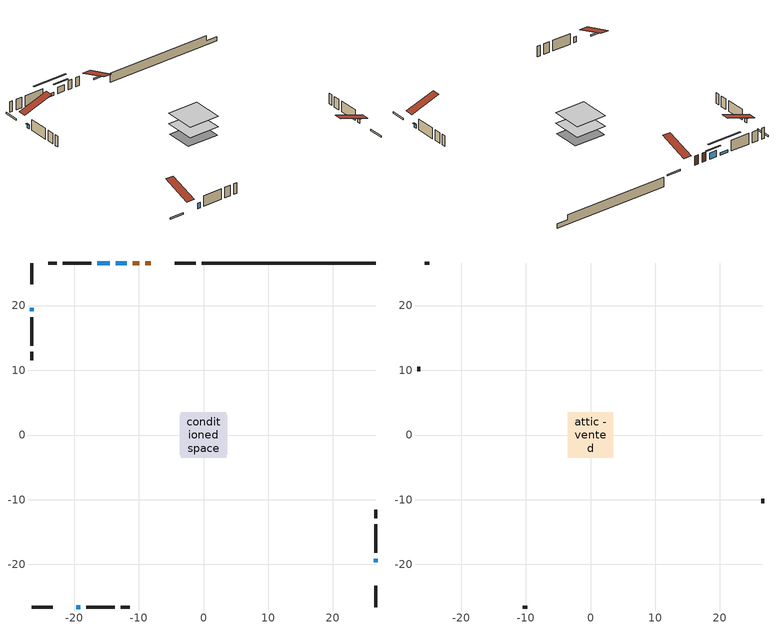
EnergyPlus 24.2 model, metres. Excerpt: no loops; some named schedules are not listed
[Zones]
conditioned space
 floor adiabatic (AdiabaticFloorConstruction): -3.49,-3.49 -3.49,3.49 3.49,3.49 3.49,-3.49 z0.79
 floor foundation (Slab1 construction): -3.66,-3.05 -3.66,3.05 3.66,3.05 3.66,-3.05 z-1.34
 wall outside (RimJoist1 construction): -1.18,26.57 -4.46,26.57 / -26.57,-26.57 -23.29,-26.57 / -26.57,26.57 -26.57,23.29 / 26.57,-26.57 26.57,-23.29 z0.79:1.09
 wall outside (AdiabaticWallConstruction 1): -8.11,26.57 -9.02,26.57 / -9.95,26.57 -10.91,26.57 z0.79:2.82
 wall outside (AdiabaticWallConstruction): 26.57,-19.64 26.57,-19.1 / -26.57,19.64 -26.57,19.1 z0.79:1.65; -11.84,26.57 -13.56,26.57 z0.79:2.24; -19.64,-26.57 -19.01,-26.57 z0.79:2.01; -14.49,26.57 -16.42,26.57 z0.79:1.4
 wall outside (Wall1 construction): -17.35,26.57 -21.72,26.57 / -18.08,-26.57 -13.72,-26.57 / -26.57,18.18 -26.57,13.81 / 26.57,-18.18 26.57,-13.81 z0.79:3.23
 wall outside (Wall2 construction): -22.64,26.57 -24.02,26.57 / -12.79,-26.57 -11.42,-26.57 / -26.57,12.88 -26.57,11.51 / 26.57,-12.88 26.57,-11.51 z0.79:3.23
 wall foundation (FoundationWall1 construction): -0.25,26.57,-1.34 -0.25,26.57,0.79 23.89,26.57,0.79 23.89,26.57,-0.37 26.57,26.57,-0.37 26.57,26.57,-1.34
 window (WindowConstruction): 26.57,-19.64 26.57,-19.1 z0.79:1.65
 window (WindowConstruction 1): -11.84,26.57 -13.56,26.57 z0.79:2.24
 window (WindowConstruction 2): -26.57,19.64 -26.57,19.1 z0.79:1.65
 window (WindowConstruction 3): -19.64,-26.57 -19.01,-26.57 z0.79:2.01
 window (WindowConstruction 4): -14.49,26.57 -16.42,26.57 z0.79:1.4
 door (Door): -8.11,26.57 -9.02,26.57 z0.79:2.82
 door (Door 1): -9.95,26.57 -10.91,26.57 z0.79:2.82
 ceiling adiabatic (AdiabaticFloorConstruction): 3.49,-3.49 3.49,3.49 -3.49,3.49 -3.49,-3.49 z0.79
attic - vented
 floor to conditioned space (Floor1 construction Reversed): -3.49,-3.49 -3.49,3.49 3.49,3.49 3.49,-3.49 z3.23
 wall outside (Wall3 construction): -24.95,26.57 -25.65,26.57 / -10.49,-26.57 -9.79,-26.57 / -26.57,10.58 -26.57,9.88 / 26.57,-10.58 26.57,-9.88 z0.79:3.23
 roof outside (Roof1 construction): -7.19,26.57,3.23 -7.19,19.77,5.5 -5.39,19.77,5.5 -5.39,26.57,3.23; -20.57,-26.57,3.23 -20.57,-19.77,5.5 -22.36,-19.77,5.5 -22.36,-26.57,3.23; -26.57,20.57,3.23 -19.77,20.57,5.5 -19.77,22.36,5.5 -26.57,22.36,3.23; 26.57,-20.57,3.23 19.77,-20.57,5.5 19.77,-22.36,5.5 26.57,-22.36,3.23
shading: 26.57,-19.03 26.57,-19.72 26.87,-19.72 26.87,-19.03 z1.73; -14.47,26.57 -10.93,26.57 -10.93,26.87 -14.47,26.87 z3.15; -26.57,19.03 -26.57,19.72 -26.87,19.72 -26.87,19.03 z1.73; -19.47,26.57 -11.44,26.57 -11.44,26.87 -19.47,26.87 z4.45
[Building]
Building 1: Terrain=Suburbs
[Site:Location]
Halifax Intl AP_NS: Latitude {deg}=44.88; Longitude {deg}=-63.51; Time Zone {hr}=-4; Elevation {m}=145; Keep Site Location Information=Yes
[Site:GroundTemperature:Shallow]
3.15511, 1.33576, 1.19006, 2.05344, 5.51939, 8.9692, 11.96, 13.8546, 14.0156, 12.4746, 9.56009, 6.2161
[Site:WaterMainsTemperature]
Calculation Method=Schedule; Temperature Schedule=mains temperature schedule
[Material] Roughness=Rough; Thermal Absorptance=0.9
Name | Thickness {m} | Conductivity {W/m-K} | Density {kg/m3} | Specific Heat {J/kg-K} | Solar Absorptance | Visible Absorptance
asphalt or fiberglass shingles | 0.00635 | 0.162714 | 1121.4 | 1465.45 | 0.4 | 0.4
ceiling loosefill ins | 0.0846667 | 0.0480833 | 16.02 | 1046.75 | 0.7 | 0.7
ceiling stud and cavity | 0.1397 | 0.0853088 | 65.682 | 1177.47 | 0.7 | 0.7
concrete 4.0 in. | 0.1016 | 1.803125 | 2242.8 | 837.4 | 0.7 | 0.7
concrete 8.0 in. | 0.2032 | 1.803125 | 2242.8 | 837.4 | 0.7 | 0.7
door material | 0.04445 | 0.053851 | 512.64 | 1214.23 | 0.7 | 0.7
exterior vertical ins | 0.00223267 | 0.029427 | 32.04 | 1214.23 | 0.7 | 0.7
floor covering | 0.0127 | 0.0433444 | 54.468 | 1339.84 | 0.6 | 0.6
floor rigid ins; wall rigid ins 1 | 0.512978 | 0.029427 | 32.04 | 1214.23 | 0.7 | 0.7
floor stud and cavity | 0.1397 | 1.75129 | 37.0049 | 1207.88 | 0.7 | 0.7
furniture material conditioned space 1 | 0.1524 | 0.115458 | 640.8 | 1214.23 | 0.6 | 0.6
gypsum board | 0.0127 | 0.160291 | 801 | 837.4 | 0.6 | 0.6
gypsum board 1 | 0.0127 | 0.160291 | 801 | 837.4 | 0.7 | 0.7
osb sheathing 0.5 in. | 0.0127 | 0.115458 | 512.64 | 1214.23 | 0.7 | 0.7
osb sheathing 0.75 in. | 0.01905 | 0.115458 | 512.64 | 1214.23 | 0.7 | 0.7
osb sheathing 2.0 in. | 0.0508 | 0.115458 | 512.64 | 1214.23 | 0.7 | 0.7
rim joist stud and cavity | 0.0508 | 0.0307379 | 125.044 | 1163.47 | 0.6 | 0.6
wall rigid ins | 0.051816 | 0.029427 | 32.04 | 1214.23 | 0.7 | 0.7
wall stud and cavity | 0.1397 | 0.197362 | 139.0536 | 1170.24 | 0.7 | 0.7
wall stud and cavity 1 | 0.1397 | 0.101456 | 139.0536 | 1170.24 | 0.7 | 0.7
wall stud and cavity 2 | 0.0889 | 6.1454 | 50.32683 | 1063.81 | 0.6 | 0.6
wall stud and cavity 3 | 0.0889 | 0.380278 | 52.3479 | 1209.89 | 0.7 | 0.7
wall stud and cavity 4 | 0.0889 | 0.391764 | 83.0341 | 1211.67 | 0.7 | 0.7
wood siding | 0.0254 | 0.102417 | 544.68 | 1172.36 | 0.4 | 0.4
wood siding 1 | 0.00254 | 0.102417 | 544.68 | 1172.36 | 0.4 | 0.4
wood siding 2; wood siding 3; wood siding 4 | 0.0254 | 0.102417 | 544.68 | 1172.36 | 0.7 | 0.7
[WindowMaterial:SimpleGlazingSystem]
Name | U-Factor {W/m2-K} | Solar Heat Gain Coefficient
WindowMaterial | 2.6732 | 0.44
WindowMaterial 1 | 2.67036 | 0.55
WindowMaterial 2 | 2.97187 | 0.54
WindowMaterial 3 | 2.6732 | 0.47
[Construction]
AdiabaticFloorConstruction: floor stud and cavity, floor rigid ins, osb sheathing 0.75 in., floor covering
AdiabaticWallConstruction: wood siding 3, wall rigid ins 1, wall stud and cavity 3, gypsum board
AdiabaticWallConstruction 1: wood siding 4, wall rigid ins 1, wall stud and cavity 3, gypsum board
Door; Door 1: door material
Floor1 construction Reversed: gypsum board, ceiling stud and cavity, ceiling loosefill ins
FoundationWall1 construction: concrete 8.0 in., gypsum board 1
furniture construction conditioned space 1: furniture material conditioned space 1
PartitionWallConstruction: gypsum board, wall stud and cavity 4, gypsum board
RimJoist1 construction: wood siding 2, osb sheathing 2.0 in., rim joist stud and cavity
Roof1 construction: asphalt or fiberglass shingles
Slab1 construction: concrete 4.0 in.
Wall1 construction: wood siding, wall rigid ins, osb sheathing 0.5 in., wall stud and cavity, gypsum board
Wall2 construction: wood siding, osb sheathing 0.5 in., wall stud and cavity 1, gypsum board
Wall3 construction: wood siding 1, wall stud and cavity 2
WindowConstruction; WindowConstruction 2: WindowMaterial
WindowConstruction 1: WindowMaterial 1
WindowConstruction 3: WindowMaterial 2
WindowConstruction 4: WindowMaterial 3
[Zone] Multiplier=1; Part of Total Floor Area=Yes
Name | Volume {m3}
attic - vented | 17.9506
conditioned space | 209.7
[Space]
Name | Zone | Volume {m3}
attic - vented 1 | attic - vented | 17.9506
conditioned space 1 | conditioned space | 209.7
[ZoneInfiltration:EffectiveLeakageArea]
infil attic - vented 1: Zone or Space=attic - vented 1; Schedule=Always On Discrete; Effective Air Leakage Area {cm2}=1746.99; Stack Coefficient=0.000327228; Wind Coefficient=1.22221e-05
[ZoneMixing]
whole house fan mix: Zone or Space=attic - vented; Schedule=Always On Continuous; Design Flow Rate Calculation Method=Flow/Zone; Design Flow Rate {m3/s}=0; Source Zone or Space=conditioned space
[SurfaceProperty:ExposedFoundationPerimeter]
Slab1: Exposed Perimeter Calculation Method=TotalExposedPerimeter; Total Exposed Perimeter {m}=26.823
[InternalMass] Zone or ZoneList=conditioned space; Space or SpaceList=conditioned space 1
Name | Construction | Surface Area {m2}
furniture mass conditioned space 1 | furniture construction conditioned space 1 | 37.36
partition wall mass | PartitionWallConstruction | 93.4001
[Lights]
interior lighting: Zone or ZoneList or Space or SpaceList=conditioned space 1; Schedule=interior lighting schedule; Design Level Calculation Method=LightingLevel; Lighting Level {W}=343.2; Return Air Fraction=0; Fraction Radiant=0.6; Fraction Visible=0.2; Fraction Replaceable=1
[People]
occupants: Zone or ZoneList or Space or SpaceList=conditioned space 1; Number of People Schedule=occupants schedule; Number of People Calculation Method=People; Number of People=3; Fraction Radiant=0.314171; Sensible Heat Fraction=0.56303; Activity Level Schedule=occupants activity schedule; Carbon Dioxide Generation Rate {m3/s-W}=0; Enable ASHRAE 55 Comfort Warnings=No; Mean Radiant Temperature Calculation Type=EnclosureAveraged
[ElectricEquipment] Zone or ZoneList or Space or SpaceList=conditioned space 1; Design Level Calculation Method=EquipmentLevel
Name | Schedule | Design Level {W} | Fraction Latent | Fraction Radiant | Fraction Lost
clothes dryer | clothes dryer schedule | 140.772 | 0.015 | 0.081 | 0.85
clothes washer | clothes washer schedule | 32.1985 | 0.03 | 0.162 | 0.7
cooking range | cooking range schedule | 215.147 | 0.08 | 0.432 | 0.2
dishwasher | dishwasher schedule | 66.8632 | 0.3 | 0.18 | 0.4
fridge | fridge schedule | 72.9452 | 0 | 0.6 | 0
mech vent house fan | mech vent house fan schedule | 0 | 0 | 0 | 1
mech vent house fan cfis | mech vent house fan cfis schedule | 0 | 0 | 0 | 0
misc plug loads | misc plug loads schedule | 494.7 | 0.045 | 0.513 | 0.1
whole house fan | Always On Discrete | 0 | 0 | 0 | 1
[OtherEquipment] Zone or ZoneList or Space or SpaceList=conditioned space 1; Design Level Calculation Method=EquipmentLevel
Name | Fuel Type | Schedule | Design Level {W} | Fraction Latent | Fraction Radiant | Fraction Lost
clothes dryer 1 | Electricity | clothes dryer schedule | 0 | 0.015 | 0.081 | 0.85
cooking range 1 | Electricity | cooking range schedule | 0 | 0.08 | 0.432 | 0.2
general water use latent | None | general water use schedule | 62.594 | 1 | 0 | 0
general water use sensible | None | general water use schedule | -61.6891 | 0 | 0.6 | 0
mech vent house fan latent load | None | Always On Discrete | 0 | 1 | 0 | 0
mech vent house fan sensible load | None | Always On Discrete | 0 | 0 | 0 | 0
water heater energy adjustment1 | Electricity | Always On Discrete | 0.01 | 0 | 0 | 1
[ZoneInfiltration:DesignFlowRate] Zone or ZoneList or Space or SpaceList=conditioned space 1; Schedule=Always On Discrete; Design Flow Rate Calculation Method=Flow/Zone; Design Flow Rate {m3/s}=0
infil flow; natural vent flow; whole house fan flow
[ZoneControl:Thermostat]
conditioned space Thermostat: Zone or ZoneList=conditioned space; Control Type Schedule=conditioned space Thermostat Schedule; Control 1=conditioned space temperature setpoint; Temperature Difference Between Cutout And Setpoint {deltaC}=0
[ZoneHVAC:Baseboard:Convective:Electric]
electric baseboard: Availability Schedule=Always On Discrete; Heating Design Capacity {W}=6313.92; Efficiency=1
[Zone equipment]
conditioned space: electric baseboard
[Foundation:Kiva]
Foundation Kiva 1: Initial Indoor Air Temperature {C}=18; Wall Height Above Grade {m}=0.790011; Wall Depth Below Slab {m}=0.2032; Custom Block Material Name 1=exterior vertical ins; Custom Block Depth 1 {m}=2.13; Custom Block X Position 1 {m}=0.2159; Custom Block Z Position 1 {m}=0
[Foundation:Kiva:Settings]
Soil Conductivity {W/m-K}=0.849921; Soil Density {kg/m3}=1842.3; Soil Specific Heat {J/kg-K}=418.7; Ground Solar Absorptivity=0.9; Ground Thermal Absorptivity=0.9; Ground Surface Roughness {m}=0.03; Far-Field Width {m}=40; Deep-Ground Boundary Condition=ZeroFlux; Deep-Ground Depth {m}=40; Minimum Cell Dimension {m}=0.2; Maximum Cell Growth Coefficient=3; Simulation Timestep=Timestep
[Exterior:Lights]
exterior lighting: Schedule=exterior lighting schedule; Design Level {W}=75.6
[EnergyManagementSystem:GlobalVariable]
infil_program_Qfan
infil_program_Qinf
natural_vent_program_Qnv
natural_vent_program_Qwhf
[EnergyManagementSystem:Sensor]
Name | Output:Variable or Output:Meter Index Key | Output:Variable or Output:Meter
airflow_gain | infil flow | Infiltration Sensible Heat Gain Energy
airflow_gain_1 | natural vent flow | Infiltration Sensible Heat Gain Energy
airflow_gain_2 | whole house fan flow | Infiltration Sensible Heat Gain Energy
airflow_loss | infil flow | Infiltration Sensible Heat Loss Energy
airflow_loss_1 | natural vent flow | Infiltration Sensible Heat Loss Energy
airflow_loss_2 | whole house fan flow | Infiltration Sensible Heat Loss Energy
clg_load_cond |  | Cooling:EnergyTransfer:Zone:CONDITIONED SPACE
clg_sp_s; clg_sp_s_1 | cooling setpoint | Schedule Value
clothes_dryer_exhaust_0_sch_s | clothes dryer exhaust 0 schedule | Schedule Value
conditioned_space_clg_unmet_s | conditioned space | Zone Cooling Setpoint Not Met Time
conditioned_space_htg_unmet_s | conditioned space | Zone Heating Setpoint Not Met Time
cool_season | cooling season schedule | Schedule Value
fridge_tin_s | conditioned space | Zone Mean Air Temperature
htg_load_cond |  | Heating:EnergyTransfer:Zone:CONDITIONED SPACE
htg_sp_s; htg_sp_s_1 | heating setpoint | Schedule Value
ig_ee_conv | clothes dryer | Electric Equipment Convective Heating Energy
ig_ee_conv_2 | cooking range | Electric Equipment Convective Heating Energy
ig_ee_conv_4 | fridge | Electric Equipment Convective Heating Energy
ig_ee_conv_5 | misc plug loads | Electric Equipment Convective Heating Energy
ig_ee_conv_6 | whole house fan | Electric Equipment Convective Heating Energy
ig_ee_rad | clothes dryer | Electric Equipment Radiant Heating Energy
ig_ee_rad_2 | cooking range | Electric Equipment Radiant Heating Energy
ig_ee_rad_4 | fridge | Electric Equipment Radiant Heating Energy
ig_ee_rad_5 | misc plug loads | Electric Equipment Radiant Heating Energy
ig_ee_rad_6 | whole house fan | Electric Equipment Radiant Heating Energy
ig_lgt_conv | interior lighting | Lights Convective Heating Energy
ig_lgt_rad | interior lighting | Lights Radiant Heating Energy
ig_lgt_vis | interior lighting | Lights Visible Radiation Heating Energy
ig_oe_conv | clothes dryer 1 | Other Equipment Convective Heating Energy
ig_oe_conv_1 | cooking range 1 | Other Equipment Convective Heating Energy
ig_oe_conv_2 | general water use latent | Other Equipment Convective Heating Energy
ig_oe_conv_3 | general water use sensible | Other Equipment Convective Heating Energy
ig_oe_conv_4 | water heater energy adjustment1 | Other Equipment Convective Heating Energy
ig_oe_rad | clothes dryer 1 | Other Equipment Radiant Heating Energy
ig_oe_rad_1 | cooking range 1 | Other Equipment Radiant Heating Energy
ig_oe_rad_2 | general water use latent | Other Equipment Radiant Heating Energy
ig_oe_rad_3 | general water use sensible | Other Equipment Radiant Heating Energy
ig_oe_rad_4 | water heater energy adjustment1 | Other Equipment Radiant Heating Energy
ig_ppl_conv | occupants | People Convective Heating Energy
ig_ppl_rad | occupants | People Radiant Heating Energy
im_conv | furniture mass conditioned space 1 | Surface Inside Face Convection Heat Gain Energy
im_conv_1 | partition wall mass | Surface Inside Face Convection Heat Gain Energy
im_ig | furniture mass conditioned space 1 | Surface Inside Face Internal Gains Radiation Heat Gain Energy
im_ig_1 | partition wall mass | Surface Inside Face Internal Gains Radiation Heat Gain Energy
im_lgt | furniture mass conditioned space 1 | Surface Inside Face Lights Radiation Heat Gain Energy
im_lgt_1 | partition wall mass | Surface Inside Face Lights Radiation Heat Gain Energy
im_sol | furniture mass conditioned space 1 | Surface Inside Face Solar Radiation Heat Gain Energy
im_sol_1 | partition wall mass | Surface Inside Face Solar Radiation Heat Gain Energy
im_surf | furniture mass conditioned space 1 | Surface Inside Face Net Surface Thermal Radiation Heat Gain Energy
im_surf_1 | partition wall mass | Surface Inside Face Net Surface Thermal Radiation Heat Gain Energy
mv_conv | mech vent house fan | Electric Equipment Convective Heating Energy
mv_conv_1 | mech vent house fan cfis | Electric Equipment Convective Heating Energy
mv_conv_2 | mech vent house fan latent load | Other Equipment Convective Heating Energy
mv_conv_3 | mech vent house fan sensible load | Other Equipment Convective Heating Energy
mv_rad | mech vent house fan | Electric Equipment Radiant Heating Energy
mv_rad_1 | mech vent house fan cfis | Electric Equipment Radiant Heating Energy
mv_rad_2 | mech vent house fan latent load | Other Equipment Radiant Heating Energy
mv_rad_3 | mech vent house fan sensible load | Other Equipment Radiant Heating Energy
natural_vent_s | natural vent schedule | Schedule Value
out_pb_s |  | Site Outdoor Air Barometric Pressure
out_wt_s |  | Site Outdoor Air Humidity Ratio
site_vw_s |  | Site Wind Speed
ss_back_out | Window1 | Surface Window Shortwave from Zone Back Out Window Heat Transfer Rate
ss_back_out_1 | Window2 | Surface Window Shortwave from Zone Back Out Window Heat Transfer Rate
ss_back_out_2 | Window4 | Surface Window Shortwave from Zone Back Out Window Heat Transfer Rate
ss_back_out_3 | Window5 | Surface Window Shortwave from Zone Back Out Window Heat Transfer Rate
ss_back_out_4 | Window6 | Surface Window Shortwave from Zone Back Out Window Heat Transfer Rate
ss_conv | Door1 | Surface Inside Face Convection Heat Gain Energy
ss_conv_1 | Door2 | Surface Inside Face Convection Heat Gain Energy
ss_conv_2 | Window1 | Surface Inside Face Convection Heat Gain Energy
ss_conv_3 | Window2 | Surface Inside Face Convection Heat Gain Energy
ss_conv_4 | Window4 | Surface Inside Face Convection Heat Gain Energy
ss_conv_5 | Window5 | Surface Inside Face Convection Heat Gain Energy
ss_conv_6 | Window6 | Surface Inside Face Convection Heat Gain Energy
ss_ig | Door1 | Surface Inside Face Internal Gains Radiation Heat Gain Energy
ss_ig_1 | Door2 | Surface Inside Face Internal Gains Radiation Heat Gain Energy
ss_ig_2 | Window1 | Surface Inside Face Internal Gains Radiation Heat Gain Energy
ss_ig_3 | Window2 | Surface Inside Face Internal Gains Radiation Heat Gain Energy
ss_ig_4 | Window4 | Surface Inside Face Internal Gains Radiation Heat Gain Energy
ss_ig_5 | Window5 | Surface Inside Face Internal Gains Radiation Heat Gain Energy
ss_ig_6 | Window6 | Surface Inside Face Internal Gains Radiation Heat Gain Energy
ss_lgt | Door1 | Surface Inside Face Lights Radiation Heat Gain Energy
ss_lgt_1 | Door2 | Surface Inside Face Lights Radiation Heat Gain Energy
ss_sol | Door1 | Surface Inside Face Solar Radiation Heat Gain Energy
ss_sol_1 | Door2 | Surface Inside Face Solar Radiation Heat Gain Energy
ss_surf | Door1 | Surface Inside Face Net Surface Thermal Radiation Heat Gain Energy
ss_surf_1 | Door2 | Surface Inside Face Net Surface Thermal Radiation Heat Gain Energy
ss_surf_2 | Window1 | Surface Inside Face Net Surface Thermal Radiation Heat Gain Energy
ss_surf_3 | Window2 | Surface Inside Face Net Surface Thermal Radiation Heat Gain Energy
ss_surf_4 | Window4 | Surface Inside Face Net Surface Thermal Radiation Heat Gain Energy
ss_surf_5 | Window5 | Surface Inside Face Net Surface Thermal Radiation Heat Gain Energy
ss_surf_6 | Window6 | Surface Inside Face Net Surface Thermal Radiation Heat Gain Energy
ss_trans_in | Window1 | Surface Window Transmitted Solar Radiation Rate
ss_trans_in_1 | Window2 | Surface Window Transmitted Solar Radiation Rate
ss_trans_in_2 | Window4 | Surface Window Transmitted Solar Radiation Rate
ss_trans_in_3 | Window5 | Surface Window Transmitted Solar Radiation Rate
ss_trans_in_4 | Window6 | Surface Window Transmitted Solar Radiation Rate
ss_trans_out | Window1 | Surface Inside Face Initial Transmitted Diffuse Transmitted Out Window Solar Radiation Rate
ss_trans_out_1 | Window2 | Surface Inside Face Initial Transmitted Diffuse Transmitted Out Window Solar Radiation Rate
ss_trans_out_2 | Window4 | Surface Inside Face Initial Transmitted Diffuse Transmitted Out Window Solar Radiation Rate
ss_trans_out_3 | Window5 | Surface Inside Face Initial Transmitted Diffuse Transmitted Out Window Solar Radiation Rate
ss_trans_out_4 | Window6 | Surface Inside Face Initial Transmitted Diffuse Transmitted Out Window Solar Radiation Rate
s_conv | Floor1 | Surface Inside Face Convection Heat Gain Energy
s_conv_1 | FoundationWall1 | Surface Inside Face Convection Heat Gain Energy
s_conv_10 | Wall1:180 | Surface Inside Face Convection Heat Gain Energy
s_conv_11 | Wall1:270 | Surface Inside Face Convection Heat Gain Energy
s_conv_12 | Wall1:90 | Surface Inside Face Convection Heat Gain Energy
s_conv_13 | Wall2:0 | Surface Inside Face Convection Heat Gain Energy
s_conv_14 | Wall2:180 | Surface Inside Face Convection Heat Gain Energy
s_conv_15 | Wall2:270 | Surface Inside Face Convection Heat Gain Energy
s_conv_16 | Wall2:90 | Surface Inside Face Convection Heat Gain Energy
s_conv_2 | inferred conditioned ceiling | Surface Inside Face Convection Heat Gain Energy
s_conv_3 | inferred conditioned floor | Surface Inside Face Convection Heat Gain Energy
s_conv_4 | RimJoist1:0 | Surface Inside Face Convection Heat Gain Energy
s_conv_5 | RimJoist1:180 | Surface Inside Face Convection Heat Gain Energy
s_conv_6 | RimJoist1:270 | Surface Inside Face Convection Heat Gain Energy
s_conv_7 | RimJoist1:90 | Surface Inside Face Convection Heat Gain Energy
s_conv_8 | Slab1 | Surface Inside Face Convection Heat Gain Energy
s_conv_9 | Wall1:0 | Surface Inside Face Convection Heat Gain Energy
s_ig | Floor1 | Surface Inside Face Internal Gains Radiation Heat Gain Energy
s_ig_1 | FoundationWall1 | Surface Inside Face Internal Gains Radiation Heat Gain Energy
s_ig_10 | Wall1:180 | Surface Inside Face Internal Gains Radiation Heat Gain Energy
s_ig_11 | Wall1:270 | Surface Inside Face Internal Gains Radiation Heat Gain Energy
s_ig_12 | Wall1:90 | Surface Inside Face Internal Gains Radiation Heat Gain Energy
s_ig_13 | Wall2:0 | Surface Inside Face Internal Gains Radiation Heat Gain Energy
s_ig_14 | Wall2:180 | Surface Inside Face Internal Gains Radiation Heat Gain Energy
s_ig_15 | Wall2:270 | Surface Inside Face Internal Gains Radiation Heat Gain Energy
s_ig_16 | Wall2:90 | Surface Inside Face Internal Gains Radiation Heat Gain Energy
s_ig_2 | inferred conditioned ceiling | Surface Inside Face Internal Gains Radiation Heat Gain Energy
s_ig_3 | inferred conditioned floor | Surface Inside Face Internal Gains Radiation Heat Gain Energy
s_ig_4 | RimJoist1:0 | Surface Inside Face Internal Gains Radiation Heat Gain Energy
s_ig_5 | RimJoist1:180 | Surface Inside Face Internal Gains Radiation Heat Gain Energy
s_ig_6 | RimJoist1:270 | Surface Inside Face Internal Gains Radiation Heat Gain Energy
s_ig_7 | RimJoist1:90 | Surface Inside Face Internal Gains Radiation Heat Gain Energy
s_ig_8 | Slab1 | Surface Inside Face Internal Gains Radiation Heat Gain Energy
s_ig_9 | Wall1:0 | Surface Inside Face Internal Gains Radiation Heat Gain Energy
s_lgt | Floor1 | Surface Inside Face Lights Radiation Heat Gain Energy
s_lgt_1 | FoundationWall1 | Surface Inside Face Lights Radiation Heat Gain Energy
s_lgt_10 | Wall1:180 | Surface Inside Face Lights Radiation Heat Gain Energy
s_lgt_11 | Wall1:270 | Surface Inside Face Lights Radiation Heat Gain Energy
s_lgt_12 | Wall1:90 | Surface Inside Face Lights Radiation Heat Gain Energy
s_lgt_13 | Wall2:0 | Surface Inside Face Lights Radiation Heat Gain Energy
s_lgt_14 | Wall2:180 | Surface Inside Face Lights Radiation Heat Gain Energy
s_lgt_15 | Wall2:270 | Surface Inside Face Lights Radiation Heat Gain Energy
s_lgt_16 | Wall2:90 | Surface Inside Face Lights Radiation Heat Gain Energy
s_lgt_2 | inferred conditioned ceiling | Surface Inside Face Lights Radiation Heat Gain Energy
s_lgt_3 | inferred conditioned floor | Surface Inside Face Lights Radiation Heat Gain Energy
s_lgt_4 | RimJoist1:0 | Surface Inside Face Lights Radiation Heat Gain Energy
s_lgt_5 | RimJoist1:180 | Surface Inside Face Lights Radiation Heat Gain Energy
s_lgt_6 | RimJoist1:270 | Surface Inside Face Lights Radiation Heat Gain Energy
s_lgt_7 | RimJoist1:90 | Surface Inside Face Lights Radiation Heat Gain Energy
s_lgt_8 | Slab1 | Surface Inside Face Lights Radiation Heat Gain Energy
s_lgt_9 | Wall1:0 | Surface Inside Face Lights Radiation Heat Gain Energy
s_sol | Floor1 | Surface Inside Face Solar Radiation Heat Gain Energy
s_sol_1 | FoundationWall1 | Surface Inside Face Solar Radiation Heat Gain Energy
s_sol_10 | Wall1:180 | Surface Inside Face Solar Radiation Heat Gain Energy
s_sol_11 | Wall1:270 | Surface Inside Face Solar Radiation Heat Gain Energy
s_sol_12 | Wall1:90 | Surface Inside Face Solar Radiation Heat Gain Energy
s_sol_13 | Wall2:0 | Surface Inside Face Solar Radiation Heat Gain Energy
s_sol_14 | Wall2:180 | Surface Inside Face Solar Radiation Heat Gain Energy
s_sol_15 | Wall2:270 | Surface Inside Face Solar Radiation Heat Gain Energy
s_sol_16 | Wall2:90 | Surface Inside Face Solar Radiation Heat Gain Energy
s_sol_2 | inferred conditioned ceiling | Surface Inside Face Solar Radiation Heat Gain Energy
s_sol_3 | inferred conditioned floor | Surface Inside Face Solar Radiation Heat Gain Energy
s_sol_4 | RimJoist1:0 | Surface Inside Face Solar Radiation Heat Gain Energy
s_sol_5 | RimJoist1:180 | Surface Inside Face Solar Radiation Heat Gain Energy
s_sol_6 | RimJoist1:270 | Surface Inside Face Solar Radiation Heat Gain Energy
s_sol_7 | RimJoist1:90 | Surface Inside Face Solar Radiation Heat Gain Energy
s_sol_8 | Slab1 | Surface Inside Face Solar Radiation Heat Gain Energy
s_sol_9 | Wall1:0 | Surface Inside Face Solar Radiation Heat Gain Energy
s_surf | Floor1 | Surface Inside Face Net Surface Thermal Radiation Heat Gain Energy
s_surf_1 | FoundationWall1 | Surface Inside Face Net Surface Thermal Radiation Heat Gain Energy
s_surf_10 | Wall1:180 | Surface Inside Face Net Surface Thermal Radiation Heat Gain Energy
s_surf_11 | Wall1:270 | Surface Inside Face Net Surface Thermal Radiation Heat Gain Energy
s_surf_12 | Wall1:90 | Surface Inside Face Net Surface Thermal Radiation Heat Gain Energy
